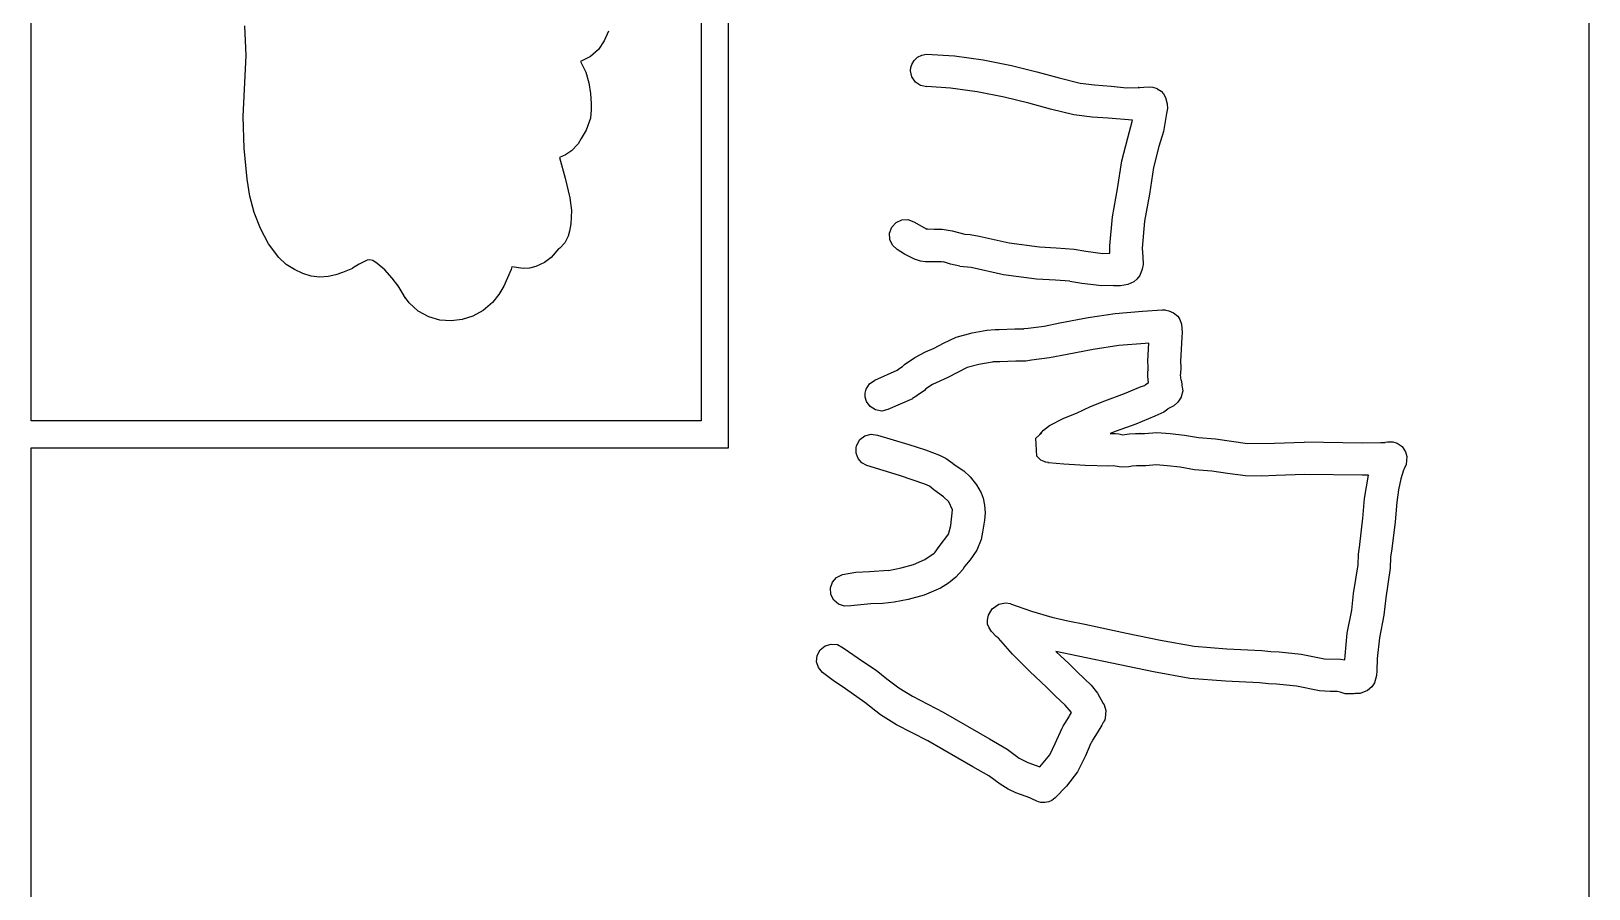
# Model space of a CAD drawing. Extents: x -67 to 553, y 0 to 8091.
# Drawn here: x -67.2 to 163.4, y 5707.4 to 5834.3 of the extents above; entities that cross this region are included whole.
import ezdxf

# ---------------------------------------------------------------- set-up
doc = ezdxf.new("R2010")
doc.units = 0

msp = doc.modelspace()

# ---------------------------------------------------------------- linework, layer by layer
at = {"layer": 'Calque_1'}
for p, q in [((163.447, 6016.62), (163.447, 5553.12)), ((-67.1721, 5776.61), (-67.1721, 5966.31)), ((32.0466, 5966.31), (32.0466, 5776.61)), ((36.0468, 5772.61), (36.0468, 5966.31)), ((-35.346, 5830.69), (-35.514318, 5835.088757)), ((17.685781, 5832.883467), (16.806665, 5831.590194)), ((18.2813, 5834.29), (17.685781, 5832.883467)), ((-35.7707, 5821.64), (-35.345991, 5830.68768)), ((15.639586, 5830.525324), (14.18018, 5829.804)), ((16.806665, 5831.590194), (15.639586, 5830.525324)), ((63.56424, 5829.973894), (64.076371, 5830.446873)), ((64.076371, 5830.446873), (64.702714, 5830.752918)), ((64.702714, 5830.752918), (65.40529, 5830.86601)), ((65.4053, 5830.87), (69.507534, 5830.655836)), ((69.507534, 5830.655836), (73.792505, 5830.039738)), ((14.1802, 5829.8), (14.925418, 5828.24131)), ((14.925418, 5828.24131), (15.390082, 5826.648486)), ((63.0277, 5828.45), (63.069689, 5828.918576)), ((63.226687, 5827.510913), (63.0277, 5828.44304)), ((63.0697, 5828.92), (63.07314, 5828.917354)), ((63.0732, 5828.91), (63.204301, 5829.361908)), ((63.2043, 5829.36), (63.56424, 5829.973894)), ((73.792505, 5830.039738), (77.963349, 5829.191665)), ((77.963349, 5829.191665), (81.7232, 5828.28158)), ((81.7232, 5828.28), (85.030049, 5827.371552)), ((15.390082, 5826.648486), (15.638405, 5825.0762)), ((63.7494, 5826.753583), (63.226687, 5827.510913)), ((64.517813, 5826.247721), (63.7494, 5826.753583)), ((65.4539, 5826.07), (64.517813, 5826.247721)), ((68.960652, 5825.877406), (65.4539, 5826.07866)), ((72.902262, 5825.303832), (68.960652, 5825.877406)), ((85.030049, 5827.371552), (88.1205, 5826.6163)), ((88.1205, 5826.62), (90.262114, 5826.370598)), ((90.262114, 5826.370598), (92.74941, 5826.17259)), ((92.7494, 5826.17), (94.997559, 5825.910213)), ((94.997559, 5825.910213), (96.82049, 5825.935579)), ((96.732864, 5825.942315), (96.969989, 5825.958521)), ((96.8205, 5825.94), (96.732864, 5825.942315)), ((96.97, 5825.95), (97.5787, 5826.003975)), ((97.5787, 5826.01), (98.329401, 5826.039104)), ((98.3294, 5826.04), (98.913414, 5825.987877)), ((98.9134, 5825.99), (99.545886, 5825.789182)), ((99.5459, 5825.78), (100.148773, 5825.396851)), ((15.638405, 5825.0762), (15.7346, 5823.57912)), ((15.7346, 5823.58), (15.761624, 5822.666427)), ((15.7346, 5823.58), (15.7346, 5823.58)), ((76.888442, 5824.508008), (72.902262, 5825.303832)), ((80.5289, 5823.64), (76.888442, 5824.508008)), ((83.741444, 5822.748796), (80.52892, 5823.63879)), ((100.148773, 5825.396851), (100.484455, 5825.023472)), ((100.484455, 5825.023472), (100.77931, 5824.47852)), ((100.779, 5824.48), (101.032715, 5823.551586)), ((101.032715, 5823.551586), (101.052493, 5822.836344)), ((-35.655196, 5816.970702), (-35.770713, 5821.63649)), ((15.6297, 5821.42), (14.994109, 5819.639026)), ((15.761624, 5822.666427), (15.629719, 5821.41333)), ((87.2161, 5821.91), (83.741444, 5822.748796)), ((89.89595, 5821.574691), (87.2161, 5821.907735)), ((92.2608, 5821.4), (89.89595, 5821.574691)), ((95.8772, 5821.14), (92.2608, 5821.402731)), ((95.174, 5818.52), (95.877209, 5821.13567)), ((100.9, 5822.13), (100.449631, 5819.456487)), ((101.052493, 5822.836344), (100.899306, 5822.12574)), ((14.994109, 5819.639026), (14.2794, 5818.40931)), ((94.306933, 5815.090834), (95.174, 5818.52416)), ((100.449631, 5819.456487), (99.80299, 5817.2368)), ((-35.1713, 5812.37), (-35.655196, 5816.970702)), ((12.8232, 5816.56), (11.950937, 5815.992403)), ((13.796645, 5817.603619), (12.82369, 5816.56348)), ((12.8237, 5816.56), (12.8237, 5816.56)), ((14.2794, 5818.41), (13.796645, 5817.603619)), ((99.8026, 5817.24), (98.999093, 5814.104294)), ((11.950937, 5815.992403), (11.0579, 5815.591097)), ((11.0579, 5815.59), (11.878504, 5812.5256)), ((93.6618, 5810.96), (94.306933, 5815.090834)), ((98.999093, 5814.104294), (98.39891, 5810.16452)), ((-34.7935, 5809.89), (-35.171298, 5812.37417)), ((11.8785, 5812.53), (12.575042, 5809.605102)), ((-34.152981, 5807.478904), (-34.79351, 5809.8844)), ((12.575042, 5809.605102), (12.810357, 5807.759249)), ((92.9142, 5806.79), (93.661806, 5810.95718)), ((98.3989, 5810.16), (97.676112, 5806.15712)), ((-33.235866, 5805.090423), (-34.152981, 5807.478904)), ((12.810357, 5807.759249), (12.721911, 5805.76303)), ((-32.028796, 5802.830329), (-33.235866, 5805.090423)), ((12.5266, 5804.69), (12.35687, 5803.963984)), ((12.7219, 5805.76), (12.526585, 5804.68579)), ((59.910714, 5804.415732), (60.234385, 5805.29451)), ((60.2344, 5805.29), (60.882886, 5805.98832)), ((60.882886, 5805.98832), (61.71973, 5806.370457)), ((61.71973, 5806.370457), (62.638812, 5806.410935)), ((62.638812, 5806.410935), (63.53401, 5806.084278)), ((63.534, 5806.09), (65.41418, 5805.00283)), ((65.4142, 5805), (65.327196, 5805.058961)), ((65.327196, 5805.058961), (65.552497, 5805.043458)), ((65.552497, 5805.043458), (66.52891, 5804.973012)), ((66.5289, 5804.97), (67.703523, 5804.987462)), ((67.703523, 5804.987462), (69.19759, 5804.7541)), ((69.1976, 5804.75), (71.07349, 5804.224803)), ((92.5273, 5802.52), (92.9142, 5806.79037)), ((97.6761, 5806.16), (97.319098, 5802.19073)), ((-30.5184, 5800.81), (-32.028796, 5802.830329)), ((11.8165, 5802.96), (11.115275, 5802.178322)), ((11.817, 5802.96), (11.817, 5802.96)), ((12.35687, 5803.963984), (11.817015, 5802.96333)), ((59.948, 5803.48), (59.910714, 5804.415732)), ((60.340599, 5802.625132), (59.94801, 5803.47537)), ((61.0287, 5801.99), (60.340599, 5802.625132)), ((71.0735, 5804.23), (71.837432, 5804.185782)), ((71.837432, 5804.185782), (73.20519, 5803.961184)), ((73.2052, 5803.96), (77.638362, 5802.973236)), ((77.638362, 5802.973236), (82.1127, 5802.36747)), ((92.5373, 5801.42), (92.527246, 5802.52093)), ((-29.408783, 5799.778411), (-30.51838, 5800.81198)), ((-17.441131, 5800.419639), (-18.60379, 5799.820624)), ((-17.045373, 5800.452993), (-17.441131, 5800.419639)), ((-16.6045, 5800.34), (-17.045373, 5800.452993)), ((-15.956922, 5799.920603), (-16.6045, 5800.33927)), ((9.807204, 5800.816138), (8.851496, 5800.060047)), ((10.9623, 5802.15), (9.807204, 5800.816138)), ((11.115275, 5802.178322), (10.952695, 5802.080315)), ((10.952695, 5802.080315), (10.962294, 5802.150905)), ((62.111828, 5801.305473), (61.02869, 5801.9878)), ((63.6265, 5800.54), (62.111828, 5801.305473)), ((64.507507, 5800.266552), (63.62652, 5800.542268)), ((65.253342, 5800.162757), (64.507507, 5800.266552)), ((66.5173, 5800.17), (65.253342, 5800.162757)), ((67.592108, 5800.129714), (66.5173, 5800.172014)), ((67.885556, 5800.11572), (67.592108, 5800.129714)), ((67.8839, 5800.14), (67.885556, 5800.11572)), ((68.92047, 5799.816594), (67.8839, 5800.139816)), ((82.1127, 5802.37), (84.57499, 5802.245117)), ((84.575, 5802.24), (87.2398, 5802.023571)), ((87.2398, 5802.03), (88.98218, 5801.70959)), ((88.9822, 5801.71), (91.487033, 5801.409831)), ((91.487033, 5801.409831), (92.5373, 5801.421605)), ((97.3191, 5802.19), (97.392098, 5800.90915)), ((97.3921, 5800.91), (97.455927, 5799.773947)), ((-28.204273, 5798.994229), (-29.408783, 5799.778411)), ((-26.955471, 5798.428428), (-28.204273, 5798.994229)), ((-25.713, 5798.05), (-26.955471, 5798.428428)), ((-24.425941, 5797.885606), (-25.713, 5798.052951)), ((-23.20297, 5797.96673), (-24.425941, 5797.885606)), ((-22.073839, 5798.222726), (-23.20297, 5797.96673)), ((-21.0683, 5798.58), (-22.073839, 5798.222726)), ((-19.611, 5799.19), (-21.0683, 5798.575638)), ((-19.6105, 5799.19), (-19.6105, 5799.19)), ((-18.6038, 5799.82), (-19.61049, 5799.194261)), ((-14.8196, 5798.96), (-15.956922, 5799.920603)), ((-13.720257, 5797.746166), (-14.81961, 5798.95981)), ((3.88209, 5799.04), (2.805517, 5796.567705)), ((4.00769, 5799.43), (3.882092, 5799.037094)), ((5.69197, 5799.173069), (4.00769, 5799.429417)), ((6.598098, 5799.224592), (5.69197, 5799.173069)), ((7.52889, 5799.44), (6.598098, 5799.224592)), ((8.851496, 5800.060047), (7.52891, 5799.43961)), ((70.3255, 5799.49), (68.92047, 5799.816594)), ((71.9982, 5799.31), (70.32551, 5799.484625)), ((76.782074, 5798.253541), (71.99819, 5799.31852)), ((81.6927, 5797.59), (76.782074, 5798.253541)), ((96.9472, 5798.15), (96.530712, 5797.567669)), ((97.329217, 5799.050097), (96.947204, 5798.14934)), ((97.455927, 5799.773947), (97.329217, 5799.050097)), ((-12.9008, 5796.65), (-13.720257, 5797.746166)), ((-12.908445, 5796.660608), (-12.953272, 5796.731789)), ((-12.953272, 5796.731789), (-12.900789, 5796.652208)), ((-12.7055, 5796.34), (-12.908445, 5796.660608)), ((-12.2388, 5795.59), (-12.705498, 5796.331891)), ((-11.7304, 5794.8), (-12.238796, 5795.591897)), ((2.805517, 5796.567705), (2.060832, 5795.327747)), ((84.4894, 5797.44), (81.6927, 5797.58261)), ((86.609, 5797.27), (84.4894, 5797.446477)), ((88.3745, 5796.94), (86.60902, 5797.26332)), ((91.325238, 5796.60739), (88.3745, 5796.945064)), ((93.2451, 5796.64), (91.325238, 5796.60739)), ((93.110853, 5796.625255), (93.245108, 5796.636458)), ((93.290434, 5796.612315), (93.110853, 5796.625255)), ((94.1054, 5796.61), (93.290434, 5796.612315)), ((95.2065, 5796.78), (94.10538, 5796.615429)), ((96.065978, 5797.172763), (95.20651, 5796.78052)), ((96.530712, 5797.567669), (96.065978, 5797.172763)), ((-11.2141, 5794.09), (-11.730407, 5794.80358)), ((-9.857315, 5792.874903), (-11.21409, 5794.08858)), ((1.11231, 5794.14), (-0.260057, 5792.961023)), ((2.060832, 5795.327747), (1.1123, 5794.1468)), ((1.11231, 5794.14), (1.11231, 5794.14)), ((-8.315732, 5792.02434), (-9.857315, 5792.874903)), ((-6.666581, 5791.538752), (-8.315732, 5792.02434)), ((-4.9871, 5791.42), (-6.666581, 5791.538752)), ((-3.37427, 5791.623728), (-4.9871, 5791.41823)), ((-1.777086, 5792.130129), (-3.37427, 5791.623728)), ((-0.260057, 5792.961023), (-1.777086, 5792.130129)), ((82.804608, 5790.650963), (85.10638, 5791.112264)), ((85.1064, 5791.12), (89.3197, 5791.923803)), ((89.3197, 5791.92), (93.326287, 5792.500892)), ((93.326287, 5792.500892), (97.3508, 5792.86509)), ((97.3508, 5792.87), (100.26158, 5793.067379)), ((100.262, 5793.06), (100.695615, 5793.059339)), ((100.683, 5793.04), (100.839104, 5793.016188)), ((100.695615, 5793.059339), (100.683798, 5793.038833)), ((100.839, 5793.02), (101.238811, 5792.921046)), ((101.239, 5792.92), (101.936891, 5792.613084)), ((101.937, 5792.61), (102.579666, 5792.087945)), ((102.579666, 5792.087945), (102.902188, 5791.599197)), ((102.902188, 5791.599197), (103.12522, 5790.90529)), ((103.125, 5790.91), (103.214578, 5789.694241)), ((67.892249, 5788.123886), (69.75359, 5788.99152)), ((69.7536, 5788.99), (72.136361, 5789.658535)), ((72.136361, 5789.658535), (74.30739, 5790.04489)), ((74.3074, 5790.05), (75.56171, 5790.143927)), ((75.5617, 5790.14), (76.146905, 5790.124125)), ((76.1469, 5790.12), (78.45708, 5790.258377)), ((78.4571, 5790.26), (79.8188, 5790.241479)), ((79.8188, 5790.24), (79.856817, 5790.268509)), ((79.856817, 5790.268509), (80.457106, 5790.349802)), ((80.4571, 5790.35), (82.804608, 5790.650963)), ((103.164, 5789), (102.968394, 5785.41887)), ((103.214578, 5789.694241), (103.164, 5788.99998)), ((63.6403, 5785.99), (65.240536, 5786.846686)), ((65.240536, 5786.846686), (66.5319, 5787.3952)), ((66.5319, 5787.39), (67.892249, 5788.123886)), ((86.206, 5786.45), (83.573799, 5785.924571)), ((90.0515, 5787.18), (86.206, 5786.44737)), ((93.884806, 5787.746208), (90.05152, 5787.18592)), ((97.7358, 5788.09), (93.884806, 5787.746208)), ((98.3094, 5788.13), (97.735811, 5788.090048)), ((98.1672, 5785.51), (98.309387, 5788.1262)), ((57.7243, 5782.66), (61.0328, 5784.12579)), ((61.0328, 5784.13), (61.454201, 5784.4348)), ((61.0328, 5784.12579), (61.0328, 5784.13)), ((61.4542, 5784.43), (61.842899, 5784.667066)), ((61.8429, 5784.67), (62.13709, 5784.981943)), ((62.1371, 5784.98), (63.6403, 5785.98727)), ((71.4227, 5784.5), (68.53822, 5783.03844)), ((73.113015, 5784.958447), (71.42269, 5784.49847)), ((75.11, 5785.32), (73.113015, 5784.958447)), ((75.276, 5785.36), (75.110001, 5785.326133)), ((76.2647, 5785.33), (75.276006, 5785.353812)), ((78.6303, 5785.47), (76.26472, 5785.330036)), ((80.0843, 5785.46), (78.63028, 5785.475875)), ((80.9409, 5785.59), (80.084313, 5785.463)), ((83.573799, 5785.924571), (80.9409, 5785.584284)), ((98.2192, 5784.59), (98.167209, 5785.515776)), ((98.1762, 5783.91), (98.204405, 5784.101161)), ((98.204405, 5784.101161), (98.204193, 5784.081185)), ((98.2042, 5784.08), (98.219281, 5784.583237)), ((102.969, 5785.41), (103.020991, 5784.549047)), ((103.021, 5784.55), (102.977, 5783.54908)), ((56.458, 5781.33), (56.958918, 5782.120938)), ((56.958918, 5782.120938), (57.72429, 5782.66006)), ((66.2639, 5781.98), (65.2896, 5781.347382)), ((68.5382, 5783.04), (66.2639, 5781.97611)), ((94.708686, 5780.641398), (97.18909, 5781.67803)), ((97.1891, 5781.68), (97.703317, 5781.859916)), ((97.7033, 5781.86), (97.770094, 5781.963518)), ((97.770094, 5781.963518), (98.260194, 5782.296033)), ((98.153963, 5783.18417), (98.176195, 5783.91554)), ((98.2602, 5782.3), (98.153963, 5783.18417)), ((102.959, 5783.42), (103.048985, 5782.658001)), ((102.977, 5783.55), (102.959008, 5783.420354)), ((103.049, 5782.66), (103.074817, 5782.622958)), ((103.074817, 5782.622958), (103.177508, 5782.094586)), ((103.177, 5782.1), (103.19605, 5781.878279)), ((103.196, 5781.87), (103.335012, 5781.073076)), ((56.3077, 5780.73), (56.31061, 5780.722063)), ((56.323069, 5780.100968), (56.307707, 5780.72714)), ((56.3106, 5780.72), (56.458105, 5781.32907)), ((56.4999, 5779.5), (56.323069, 5780.100968)), ((56.4581, 5781.33), (56.458, 5781.33)), ((57.039175, 5778.731021), (56.49994, 5779.49656)), ((63.3266, 5779.9), (59.66681, 5778.27784)), ((63.9638, 5780.32), (63.326605, 5779.905928)), ((64.0178, 5780.36), (63.963799, 5780.311846)), ((65.0678, 5781.1), (64.0178, 5780.364459)), ((65.2896, 5781.35), (65.0678, 5781.104467)), ((89.68636, 5778.748249), (91.78387, 5779.59938)), ((91.7839, 5779.6), (94.708686, 5780.641398)), ((102.602366, 5779.359117), (101.98978, 5778.816755)), ((102.871, 5779.81), (102.602366, 5779.359117)), ((103.074, 5780.14), (102.871303, 5779.81324)), ((103.094, 5780.18), (103.073892, 5780.138196)), ((103.335, 5781.08), (103.093303, 5780.180682)), ((57.8304, 5778.23), (57.039175, 5778.731021)), ((58.753065, 5778.074717), (57.83036, 5778.234756)), ((59.6668, 5778.28), (58.753065, 5778.074717)), ((85.735335, 5776.994436), (87.5842, 5777.7615)), ((87.5842, 5777.76), (89.68636, 5778.748249)), ((99.1694, 5777.31), (96.365511, 5776.138195)), ((100.520963, 5777.905095), (99.16969, 5777.30188)), ((101.122, 5778.37), (100.520963, 5777.905095)), ((101.99, 5778.82), (101.122009, 5778.377617)), ((32.0466, 5776.61), (-67.1721, 5776.61)), ((81.581, 5774.05), (82.4174, 5774.813057)), ((82.145344, 5774.621746), (82.456289, 5774.929291)), ((82.4174, 5774.81), (82.222905, 5774.675327)), ((82.4563, 5774.93), (82.732052, 5775.252692)), ((82.732052, 5775.252692), (83.60361, 5775.917688)), ((83.6036, 5775.92), (85.735335, 5776.994436)), ((93.4593, 5775.1), (92.568184, 5774.739373)), ((92.5682, 5774.74), (93.345915, 5774.750583)), ((93.3459, 5774.75), (93.87459, 5774.693115)), ((96.365511, 5776.138195), (93.45933, 5775.10073)), ((94.4315, 5774.57), (95.393391, 5774.70335)), ((95.3934, 5774.7), (96.304306, 5774.769056)), ((96.3043, 5774.77), (97.028702, 5774.730048)), ((96.9527, 5774.74), (97.647601, 5774.758521)), ((97.007275, 5774.732315), (96.952712, 5774.740583)), ((97.0287, 5774.73), (97.007275, 5774.732315)), ((97.6476, 5774.76), (99.49479, 5774.895202)), ((99.4948, 5774.89), (101.44729, 5774.731515)), ((101.447, 5774.73), (103.58301, 5774.503782)), ((-67.1721, 5416.22), (-67.1721, 5772.61)), ((-67.1721, 5772.61), (36.0468, 5772.61)), ((54.9591, 5772.68), (54.9591, 5772.68)), ((54.961404, 5771.822555), (54.95911, 5772.67869)), ((54.9596, 5772.68), (55.053606, 5773.045125)), ((55.0536, 5773.04), (55.526764, 5773.848103)), ((55.526764, 5773.848103), (56.2732, 5774.41371)), ((56.2732, 5774.41), (57.179265, 5774.646835)), ((57.179265, 5774.646835), (58.107, 5774.518744)), ((58.107, 5774.52), (62.76027, 5773.10104)), ((62.7603, 5773.1), (65.244362, 5772.343921)), ((81.710199, 5771.404705), (81.581003, 5774.045505)), ((82.2229, 5774.67), (82.145344, 5774.621746)), ((93.8746, 5774.69), (94.431494, 5774.56644)), ((103.583, 5774.51), (105.6522, 5774.135615)), ((105.652, 5774.13), (108.19499, 5773.941352)), ((108.195, 5773.94), (112.91431, 5773.280395)), ((112.915, 5773.28), (116.917215, 5773.316877)), ((116.917215, 5773.316877), (121.32107, 5773.484523)), ((121.321, 5773.49), (129.87081, 5773.359561)), ((129.871, 5773.36), (132.62819, 5773.408948)), ((132.628, 5773.41), (133.269402, 5773.428521)), ((133.269, 5773.43), (133.299983, 5773.440583)), ((133.3, 5773.44), (133.655653, 5773.536209)), ((133.655653, 5773.536209), (134.4316, 5773.507998)), ((134.432, 5773.5), (135.082269, 5773.295907)), ((135.082269, 5773.295907), (135.79201, 5772.799913)), ((135.792, 5772.8), (136.290408, 5772.048616)), ((55.251897, 5771.043338), (54.961404, 5771.822555)), ((55.790344, 5770.409624), (55.251897, 5771.043338)), ((56.5365, 5769.99), (55.790344, 5770.409624)), ((65.244362, 5772.343921), (67.3166, 5771.51541)), ((67.3166, 5771.52), (68.31971, 5771.041105)), ((68.3197, 5771.04), (69.310087, 5770.281705)), ((69.3101, 5770.28), (70.890862, 5769.208967)), ((82.331493, 5770.815743), (81.710199, 5771.404705)), ((82.7911, 5770.58), (82.331493, 5770.815743)), ((82.9186, 5770.54), (82.791097, 5770.583921)), ((83.0076, 5770.51), (82.918594, 5770.539898)), ((83.0576, 5770.49), (83.007594, 5770.503229)), ((83.0776, 5770.49), (83.0575, 5770.49)), ((83.4477, 5770.44), (83.077601, 5770.496092)), ((83.3464, 5770.45), (83.447682, 5770.439417)), ((83.4084, 5770.43), (83.346408, 5770.445875)), ((83.4704, 5770.42), (83.408408, 5770.430583)), ((85.7161, 5770.19), (83.4704, 5770.420981)), ((88.8673, 5769.99), (85.71609, 5770.187908)), ((99.3719, 5770.09), (97.866, 5769.961148)), ((100.992, 5769.96), (99.37151, 5770.095466)), ((136.384737, 5770.154689), (136.097502, 5769.52528)), ((136.290408, 5772.048616), (136.488303, 5771.32283)), ((136.488, 5771.33), (136.384737, 5770.154689)), ((61.3836, 5768.51), (56.53649, 5769.99114)), ((65.1336, 5767.25), (61.38361, 5768.511)), ((70.890862, 5769.208967), (71.856492, 5768.348139)), ((71.856492, 5768.348139), (72.77529, 5767.16004)), ((92.3795, 5769.93), (88.86732, 5769.99006)), ((93.0218, 5769.94), (92.379498, 5769.929417)), ((94.2295, 5769.75), (93.02178, 5769.939971)), ((95.320387, 5769.82442), (94.22951, 5769.748286)), ((95.8355, 5769.92), (95.320387, 5769.82442)), ((96.4887, 5769.98), (95.835497, 5769.928142)), ((96.8447, 5769.94), (96.488704, 5769.972014)), ((97.866, 5769.97), (96.84471, 5769.948833)), ((102.963, 5769.75), (100.9922, 5769.957433)), ((105.068, 5769.37), (102.9629, 5769.749412)), ((107.634, 5769.18), (105.0681, 5769.3705)), ((109.948123, 5768.824974), (107.63411, 5769.182095)), ((112.592, 5768.5), (109.948123, 5768.824974)), ((114.929942, 5768.435951), (112.59222, 5768.496854)), ((117.165001, 5768.512465), (114.929942, 5768.435951)), ((121.327, 5768.69), (117.165001, 5768.512465)), ((129.904, 5768.56), (121.32651, 5768.690175)), ((130.814, 5768.58), (129.904099, 5768.564125)), ((130.236, 5765.14), (130.813796, 5768.58275)), ((135.603, 5768.05), (135.242866, 5766.414979)), ((135.994, 5769.31), (135.603079, 5768.05482)), ((136.098, 5769.52), (135.994601, 5769.308069)), ((65.809, 5766.94), (65.133599, 5767.249827)), ((66.4828, 5766.4), (65.809013, 5766.931812)), ((67.920925, 5765.388836), (66.4828, 5766.40874)), ((72.7753, 5767.16), (73.467089, 5765.950226)), ((73.467089, 5765.950226), (73.763737, 5765.153687)), ((135.242866, 5766.414979), (135.003323, 5764.59005)), ((68.695, 5764.64), (67.920925, 5765.388836)), ((69.2273, 5763.43), (68.694985, 5764.63967)), ((68.9815, 5761.12), (69.227324, 5763.42531)), ((73.763737, 5765.153687), (73.97939, 5764.12788)), ((73.9794, 5764.13), (74.056047, 5762.990791)), ((129.983, 5762.19), (130.236894, 5765.13481)), ((135.004, 5764.59), (134.751482, 5761.66054)), ((68.74195, 5760.187314), (68.98148, 5761.11693)), ((73.993869, 5761.942989), (73.683199, 5760.15782)), ((74.056047, 5762.990791), (73.993869, 5761.942989)), ((129.536, 5758.3), (129.982193, 5762.19651)), ((134.751, 5761.67), (134.296023, 5757.69543)), ((67.2477, 5758.02), (68.68521, 5759.87843)), ((68.665299, 5759.901001), (68.74195, 5760.187314)), ((68.6852, 5759.88), (68.665299, 5759.901001)), ((73.484789, 5759.080799), (72.847911, 5757.49538)), ((73.6832, 5760.16), (73.484789, 5759.080799)), ((65.14187, 5756.08525), (66.53909, 5757.03476)), ((66.5391, 5757.04), (66.674302, 5757.169646)), ((66.6743, 5757.17), (67.247704, 5758.026191)), ((72.8479, 5757.49), (71.854999, 5756.056159)), ((129.277, 5755.31), (129.323011, 5756.87236)), ((129.323, 5756.87), (129.53591, 5758.29134)), ((134.104, 5756.46), (134.048993, 5754.80027)), ((134.296, 5757.69), (134.103489, 5756.45863)), ((52.9271, 5753.87), (54.940935, 5754.217001)), ((54.940935, 5754.217001), (56.93551, 5754.335401)), ((56.9355, 5754.34), (59.76508, 5754.498221)), ((59.7651, 5754.49), (61.614699, 5754.858932)), ((61.614699, 5754.858932), (63.453681, 5755.375328)), ((63.453681, 5755.375328), (65.14187, 5756.08525)), ((70.7449, 5754.62), (69.75028, 5753.46668)), ((71.0253, 5755.06), (70.744921, 5754.622115)), ((71.854999, 5756.056159), (71.02529, 5755.05848)), ((128.622, 5751.08), (129.277293, 5755.31518)), ((134.049, 5754.8), (133.378996, 5750.44338)), ((51.177022, 5751.880847), (51.473545, 5752.751751)), ((51.2397, 5750.93), (51.177022, 5751.880847)), ((51.473545, 5752.751751), (52.074995, 5753.447982)), ((52.074995, 5753.447982), (52.9271, 5753.87481)), ((67.44711, 5751.846582), (65.027797, 5750.797414)), ((68.624727, 5752.576202), (67.44711, 5751.846582)), ((69.7503, 5753.47), (68.624727, 5752.576202)), ((51.656858, 5750.085089), (51.23976, 5750.92362)), ((52.3631, 5749.47), (51.656858, 5750.085089)), ((53.250926, 5749.175508), (52.36304, 5749.473362)), ((57.1432, 5749.54), (54.18519, 5749.237846)), ((58.913668, 5749.598736), (57.1432, 5749.537486)), ((60.5772, 5749.76), (58.913668, 5749.598736)), ((62.676469, 5750.157571), (60.57723, 5749.76213)), ((65.027797, 5750.797414), (62.676469, 5750.157571)), ((75.118866, 5748.802568), (76.0773, 5749.49793)), ((76.0773, 5749.5), (77.065099, 5749.680875)), ((77.065099, 5749.680875), (77.81259, 5749.561912)), ((77.8126, 5749.56), (80.93571, 5748.42758)), ((128.333, 5748.62), (128.622295, 5751.07348)), ((133.379, 5750.44), (133.072004, 5747.86614)), ((54.1852, 5749.24), (53.250926, 5749.175508)), ((74.400568, 5747.114829), (74.568195, 5747.88205)), ((74.431459, 5746.511542), (74.400568, 5747.114829)), ((74.5682, 5747.88), (75.118866, 5748.802568)), ((80.9357, 5748.43), (83.93279, 5747.559522)), ((83.9328, 5747.56), (86.311874, 5747.001862)), ((127.69, 5745.2), (128.332593, 5748.62317)), ((133.072, 5747.87), (132.437795, 5744.50715)), ((74.638918, 5745.985496), (74.431459, 5746.511542)), ((75.001, 5745.45), (74.638918, 5745.985496)), ((75.690516, 5744.68513), (75.00099, 5745.450965)), ((86.311874, 5747.001862), (88.84079, 5746.51278)), ((88.8408, 5746.51), (94.98669, 5745.18708)), ((94.9867, 5745.19), (100.0165, 5744.148866)), ((127.348, 5741.82), (127.69, 5745.1974)), ((49.211396, 5741.889821), (49.66269, 5742.72925)), ((49.6627, 5742.73), (50.404334, 5743.328443)), ((50.404334, 5743.328443), (51.287245, 5743.587086)), ((51.287245, 5743.587086), (52.202732, 5743.495833)), ((52.202732, 5743.495833), (53.04209, 5743.044589)), ((53.0421, 5743.04), (56.05102, 5740.97361)), ((76.0172, 5744.49), (75.690516, 5744.68513)), ((76.0402, 5744.46), (76.017181, 5744.488839)), ((78.1311, 5742.08), (76.04021, 5744.45437)), ((87.859, 5741.81), (84.55129, 5742.480982)), ((84.5513, 5742.48), (86.49389, 5740.64379)), ((100.0165, 5744.148866), (105.0001, 5743.25775)), ((105, 5743.25), (109.868116, 5742.873201)), ((109.868116, 5742.873201), (115.0207, 5742.627965)), ((115.021, 5742.63), (116.35241, 5742.468075)), ((116.352, 5742.47), (117.59189, 5742.443542)), ((117.592, 5742.44), (120.8415, 5742.069584)), ((132.437, 5744.51), (132.129819, 5741.44163)), ((49.120128, 5740.97434), (49.211396, 5741.889821)), ((49.378768, 5740.091502), (49.120128, 5740.97434)), ((56.051, 5740.97), (57.91532, 5739.725205)), ((80.674109, 5739.536985), (78.1311, 5742.08161)), ((86.4939, 5740.65), (87.73202, 5739.40355)), ((93.9926, 5740.49), (87.85901, 5741.81027)), ((99.010436, 5739.448068), (93.9927, 5740.49416)), ((120.842, 5742.07), (124.29581, 5741.413305)), ((124.295, 5741.42), (126.67389, 5741.364967)), ((126.674, 5741.36), (127.322996, 5741.238292)), ((127.323, 5741.24), (127.348135, 5741.821553)), ((132.13, 5741.44), (132.05298, 5739.62734)), ((49.9772, 5739.35), (49.378768, 5740.091502)), ((51.562814, 5738.186619), (49.97721, 5739.34887)), ((53.408, 5736.97), (51.562814, 5738.186619)), ((57.91532, 5739.725205), (59.53289, 5738.44985)), ((59.5329, 5738.45), (61.282304, 5737.079954)), ((83.1614, 5737.19), (80.674109, 5739.536985)), ((87.732, 5739.4), (89.753389, 5737.493616)), ((104.364, 5738.5), (99.010436, 5739.448068)), ((109.656813, 5738.070485), (104.3637, 5738.492462)), ((114.689, 5737.84), (109.656813, 5738.070485)), ((116.003, 5737.68), (114.68932, 5737.840073)), ((131.703553, 5737.858855), (131.298481, 5737.240511)), ((132.018, 5738.92), (131.703553, 5737.858855)), ((132.053, 5739.62), (132.018022, 5738.919384)), ((56.2651, 5734.94), (53.408, 5736.96988)), ((61.282304, 5737.079954), (63.299452, 5735.862905)), ((63.299452, 5735.862905), (67.84419, 5733.49886)), ((84.4648, 5735.88), (83.16141, 5737.18783)), ((85.933258, 5734.536334), (84.46482, 5735.88607)), ((89.753389, 5737.493616), (90.713353, 5736.299918)), ((90.713353, 5736.299918), (91.5561, 5734.78594)), ((117.18, 5737.66), (116.003, 5737.681167)), ((120.146, 5737.33), (117.17971, 5737.666814)), ((123.554, 5736.68), (120.1458, 5737.33008)), ((125.168608, 5736.561182), (123.55479, 5736.673927)), ((126.169, 5736.58), (125.168608, 5736.561182)), ((126.622, 5736.45), (126.168822, 5736.585202)), ((127.380592, 5736.223845), (126.62198, 5736.442358)), ((128.594, 5736.2), (127.380592, 5736.223845)), ((128.763, 5736.25), (128.59372, 5736.203169)), ((128.902, 5736.24), (128.762988, 5736.253229)), ((129.614517, 5736.288276), (128.90231, 5736.240684)), ((130.658, 5736.7), (129.614517, 5736.288276)), ((131.298481, 5737.240511), (130.65749, 5736.69353)), ((58.563523, 5733.105824), (56.26511, 5734.93583)), ((67.8442, 5733.5), (74.68838, 5729.55136)), ((86.8404, 5733.44), (85.933258, 5734.536334)), ((86.5385, 5732.94), (86.840389, 5733.441385)), ((91.5561, 5734.79), (91.678308, 5734.585676)), ((91.678308, 5734.585676), (91.92559, 5733.75548)), ((91.9256, 5733.75), (91.855591, 5732.60224)), ((60.956701, 5731.64181), (58.563523, 5733.105824)), ((65.5964, 5729.26), (60.956701, 5731.64181)), ((84.444797, 5728.883125), (85.46198, 5731.13747)), ((85.462, 5731.14), (85.559006, 5731.321272)), ((85.557, 5731.31), (85.628993, 5731.431179)), ((85.559006, 5731.321272), (85.557012, 5731.307481)), ((85.629, 5731.43), (85.860404, 5731.814175)), ((85.8604, 5731.81), (86.5385, 5732.93263)), ((91.3203, 5731.57), (90.64728, 5730.4532)), ((91.5466, 5731.95), (91.320302, 5731.571911)), ((91.6206, 5732.08), (91.546623, 5731.954588)), ((91.6596, 5732.15), (91.6206, 5732.08015)), ((91.7056, 5732.23), (91.659589, 5732.142952)), ((91.7726, 5732.38), (91.705608, 5732.236596)), ((91.8556, 5732.6), (91.7726, 5732.373252)), ((72.2399, 5725.43), (65.59641, 5729.26698)), ((74.6884, 5729.55), (77.3205, 5728.02045)), ((83.658, 5727.21), (84.444797, 5728.883125)), ((89.7102, 5728.9), (88.910866, 5727.017589)), ((89.7442, 5728.96), (89.710201, 5728.902056)), ((89.9699, 5729.33), (89.744184, 5728.955086)), ((90.6473, 5730.46), (89.969915, 5729.33843)), ((77.3205, 5728.03), (79.1194, 5726.70576)), ((79.1194, 5726.7), (80.382991, 5726.053624)), ((82.1787, 5725.39), (83.65801, 5727.2098)), ((88.910866, 5727.017589), (87.71972, 5724.65397)), ((74.595, 5724.07), (72.23992, 5725.42149)), ((76.276, 5722.83), (74.595, 5724.07037)), ((80.382991, 5726.053624), (82.17869, 5725.39217)), ((87.7197, 5724.66), (86.098895, 5722.542175)), ((77.467868, 5722.089456), (76.27599, 5722.83501)), ((78.632916, 5721.553899), (77.467868, 5722.089456)), ((86.098895, 5722.542175), (84.4412, 5720.81984)), ((80.6849, 5720.83), (78.632916, 5721.553899)), ((80.795437, 5720.768858), (80.684898, 5720.824685)), ((81.1748, 5720.59), (80.795437, 5720.768858)), ((81.5326, 5720.42), (81.174804, 5720.598858)), ((81.7316, 5720.32), (81.532607, 5720.413133)), ((81.9582, 5720.23), (81.731611, 5720.318106)), ((82.3317, 5720.14), (81.958188, 5720.233927)), ((82.8926, 5720.11), (82.33171, 5720.138839)), ((83.4992, 5720.23), (82.892591, 5720.111202)), ((83.941, 5720.43), (83.499199, 5720.230769)), ((84.4412, 5720.82), (83.941006, 5720.433973))]:
    msp.add_line(p, q, dxfattribs=at)

doc.saveas('drawing.dxf')
